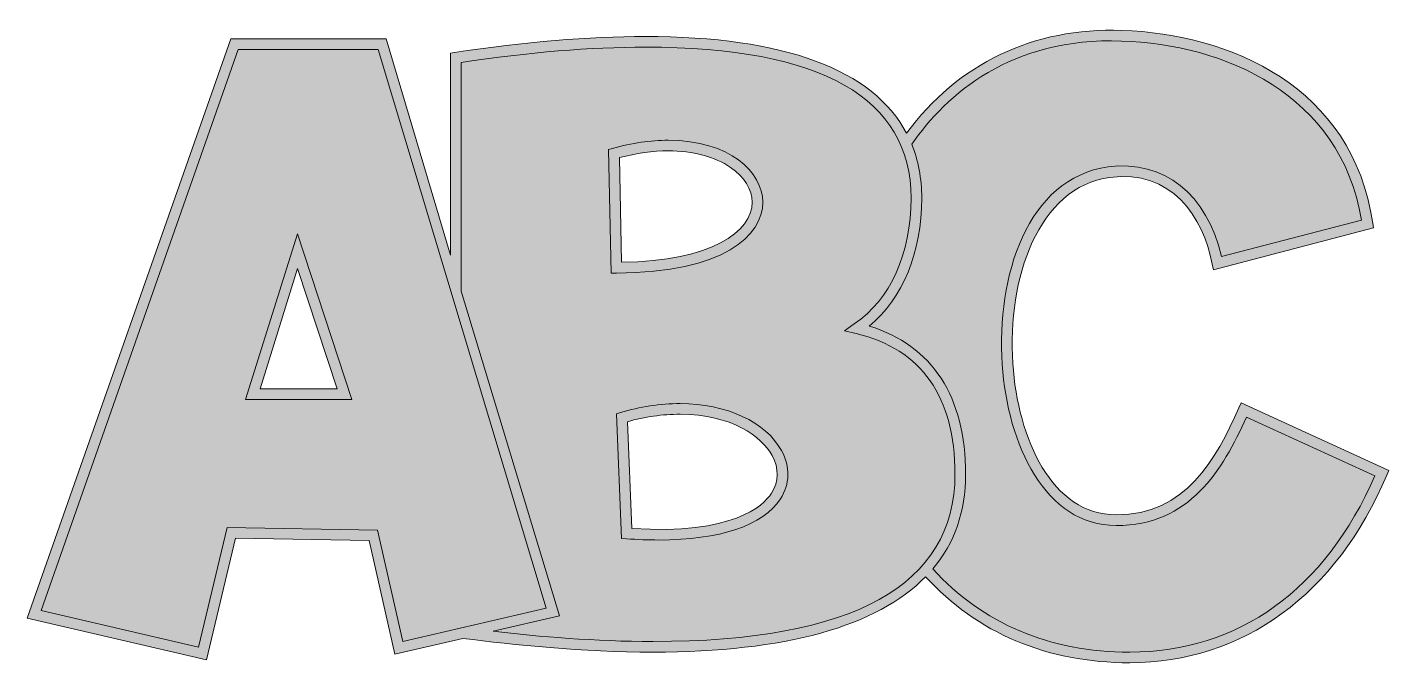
# Model space of a CAD drawing. Header units: inches. Extents: x 0.07 to 3.27, y -2.75 to -1.25.
import ezdxf

# ---------------------------------------------------------------- set-up
doc = ezdxf.new("R2010")
doc.units = ezdxf.units.IN
doc.header["$MEASUREMENT"] = 0
doc.layers.add('Design', color=7, linetype='Continuous', lineweight=0)

msp = doc.modelspace()

# ---------------------------------------------------------------- hatches: boundary and pattern name
at = {"layer": 'Design', "true_color": 0xf8e0c5, "transparency": 33554687}
h = msp.add_hatch(color=254, dxfattribs=at)
h.dxf.hatch_style = 2
edge = h.paths.add_edge_path()
edge.add_spline(control_points=[(2.9248, -2.1352), (2.9248, -2.1352), (2.9197, -2.1467), (2.9197, -2.1467), (2.8656, -2.2684), (2.7942, -2.3982), (2.631, -2.3982), (2.4799, -2.3982), (2.4, -2.2196), (2.3879, -2.0427), (2.3743, -1.8427), (2.4481, -1.6282), (2.6157, -1.6052), (2.7609, -1.5856), (2.8353, -1.6977), (2.8569, -1.809), (2.8569, -1.809), (2.8595, -1.8221), (2.8595, -1.8221), (2.8595, -1.8221), (3.2358, -1.724), (3.2358, -1.724), (3.2358, -1.724), (3.2342, -1.7129), (3.2342, -1.7129), (3.1872, -1.3918), (2.8987, -1.2682), (2.6445, -1.2596), (2.4364, -1.2522), (2.2578, -1.3381), (2.1383, -1.5014), (2.0596, -1.352), (1.8511, -1.274), (1.5235, -1.274), (1.3916, -1.274), (1.2408, -1.2866), (1.0752, -1.3116), (1.0752, -1.3116), (1.0659, -1.3132), (1.0659, -1.3132), (1.0659, -1.3132), (1.0659, -1.7875), (1.0659, -1.7875), (1.0659, -1.7875), (0.9145, -1.2793), (0.9145, -1.2793), (0.9145, -1.2793), (0.5493, -1.2793), (0.5493, -1.2793), (0.5493, -1.2793), (0.0709, -2.641), (0.0709, -2.641), (0.0709, -2.641), (0.4924, -2.7389), (0.4924, -2.7389), (0.4924, -2.7389), (0.5605, -2.4533), (0.5605, -2.4533), (0.5605, -2.4533), (0.8745, -2.4586), (0.8745, -2.4586), (0.8745, -2.4586), (0.9352, -2.7258), (0.9352, -2.7258), (0.9352, -2.7258), (1.0953, -2.6885), (1.0953, -2.6885), (1.2153, -2.7036), (1.374, -2.7208), (1.5423, -2.7208), (1.8532, -2.7208), (2.0691, -2.6603), (2.183, -2.5436), (2.3035, -2.6758), (2.469, -2.7458), (2.6629, -2.7458), (2.929, -2.7458), (3.1492, -2.5851), (3.2671, -2.3048), (3.2671, -2.3048), (3.2718, -2.2936), (3.2718, -2.2936), (3.2718, -2.2936), (2.9248, -2.1352), (2.9248, -2.1352)], knot_values=[0, 0, 0, 0, 1, 1, 1, 2, 2, 2, 3, 3, 3, 4, 4, 4, 5, 5, 5, 6, 6, 6, 7, 7, 7, 8, 8, 8, 9, 9, 9, 10, 10, 10, 11, 11, 11, 12, 12, 12, 13, 13, 13, 14, 14, 14, 15, 15, 15, 16, 16, 16, 17, 17, 17, 18, 18, 18, 19, 19, 19, 20, 20, 20, 21, 21, 21, 22, 22, 22, 23, 23, 23, 24, 24, 24, 25, 25, 25, 26, 26, 26, 27, 27, 27, 28, 28, 28, 28], degree=3, periodic=0)
edge = h.paths.add_edge_path()
edge.add_spline(control_points=[(1.8207, -2.3472), (1.8011, -2.3775), (1.7301, -2.4456), (1.4924, -2.4302), (1.4924, -2.4302), (1.482, -2.1792), (1.482, -2.1792), (1.5225, -2.1676), (1.5641, -2.1618), (1.6061, -2.1618), (1.7265, -2.1618), (1.7978, -2.2142), (1.8223, -2.259), (1.8386, -2.289), (1.838, -2.3203), (1.8207, -2.3472)], knot_values=[0, 0, 0, 0, 1, 1, 1, 2, 2, 2, 3, 3, 3, 4, 4, 4, 5, 5, 5, 5], degree=3, periodic=0)
edge = h.paths.add_edge_path()
edge.add_spline(control_points=[(1.4682, -1.8047), (1.4682, -1.8047), (1.4631, -1.5586), (1.4631, -1.5586), (1.5031, -1.5481), (1.5417, -1.5428), (1.5779, -1.5428), (1.6357, -1.5428), (1.6877, -1.5566), (1.7243, -1.5817), (1.7566, -1.6038), (1.7752, -1.6337), (1.7752, -1.6636), (1.7752, -1.7326), (1.6801, -1.8021), (1.4682, -1.8047)], knot_values=[0, 0, 0, 0, 1, 1, 1, 2, 2, 2, 3, 3, 3, 4, 4, 4, 5, 5, 5, 5], degree=3, periodic=0)
edge = h.paths.add_edge_path()
edge.add_spline(control_points=[(0.7998, -2.1018), (0.7998, -2.1018), (0.6183, -2.1018), (0.6183, -2.1018), (0.6183, -2.1018), (0.7067, -1.8194), (0.7067, -1.8194), (0.7067, -1.8194), (0.7998, -2.1018), (0.7998, -2.1018)], knot_values=[0, 0, 0, 0, 1, 1, 1, 2, 2, 2, 3, 3, 3, 3], degree=3, periodic=0)
at = {"layer": 'Design', "true_color": 0x333333, "transparency": 33554687}
h = msp.add_hatch(color=250, dxfattribs=at)
h.dxf.hatch_style = 2
edge = h.paths.add_edge_path()
edge.add_spline(control_points=[(2.6629, -2.7208), (2.4754, -2.7208), (2.3156, -2.6531), (2.1999, -2.5251), (2.2509, -2.4646), (2.277, -2.3905), (2.277, -2.3031), (2.277, -2.12), (2.1988, -2), (2.0504, -1.9545), (2.1292, -1.8896), (2.1738, -1.7818), (2.1738, -1.6541), (2.1738, -1.6076), (2.1659, -1.5652), (2.1504, -1.527), (2.2322, -1.41), (2.3834, -1.2753), (2.6437, -1.2846), (2.8848, -1.2927), (3.1579, -1.4078), (3.2077, -1.7055), (3.2077, -1.7055), (2.8787, -1.7913), (2.8787, -1.7913), (2.8455, -1.6453), (2.7421, -1.5629), (2.6124, -1.5804), (2.421, -1.6067), (2.349, -1.8394), (2.363, -2.0444), (2.3759, -2.2329), (2.4637, -2.4232), (2.631, -2.4232), (2.8039, -2.4232), (2.8806, -2.2938), (2.9374, -2.1684), (2.9374, -2.1684), (3.2393, -2.3063), (3.2393, -2.3063), (3.123, -2.5737), (2.9187, -2.7208), (2.6629, -2.7208)], knot_values=[0, 0, 0, 0, 1, 1, 1, 2, 2, 2, 3, 3, 3, 4, 4, 4, 5, 5, 5, 6, 6, 6, 7, 7, 7, 8, 8, 8, 9, 9, 9, 10, 10, 10, 11, 11, 11, 12, 12, 12, 13, 13, 13, 14, 14, 14, 14], degree=3, periodic=0)
edge = h.paths.add_edge_path()
edge.add_spline(control_points=[(1.5423, -2.6958), (1.4055, -2.6958), (1.2748, -2.6843), (1.1665, -2.6719), (1.1665, -2.6719), (1.3224, -2.6355), (1.3224, -2.6355), (1.3224, -2.6355), (1.0911, -1.8721), (1.0911, -1.8721), (1.0911, -1.8721), (1.0911, -1.3347), (1.0911, -1.3347), (1.2512, -1.311), (1.3957, -1.299), (1.5235, -1.299), (1.9384, -1.299), (2.1488, -1.4184), (2.1488, -1.6541), (2.1488, -1.7843), (2.1002, -1.892), (2.0154, -1.9495), (2.0154, -1.9495), (1.992, -1.9654), (1.992, -1.9654), (1.992, -1.9654), (2.0196, -1.972), (2.0196, -1.972), (2.1738, -2.0089), (2.252, -2.1203), (2.252, -2.3031), (2.252, -2.5637), (2.0132, -2.6958), (1.5423, -2.6958)], knot_values=[0, 0, 0, 0, 1, 1, 1, 2, 2, 2, 3, 3, 3, 4, 4, 4, 5, 5, 5, 6, 6, 6, 7, 7, 7, 8, 8, 8, 9, 9, 9, 10, 10, 10, 11, 11, 11, 11], degree=3, periodic=0)
edge = h.paths.add_edge_path()
edge.add_spline(control_points=[(0.8946, -2.434), (0.8946, -2.434), (0.5408, -2.428), (0.5408, -2.428), (0.5408, -2.428), (0.4739, -2.7089), (0.4739, -2.7089), (0.4739, -2.7089), (0.1038, -2.623), (0.1038, -2.623), (0.1038, -2.623), (0.567, -1.3043), (0.567, -1.3043), (0.567, -1.3043), (0.8959, -1.3043), (0.8959, -1.3043), (0.8959, -1.3043), (1.2908, -2.6172), (1.2908, -2.6172), (1.2908, -2.6172), (0.954, -2.6957), (0.954, -2.6957), (0.954, -2.6957), (0.8946, -2.434), (0.8946, -2.434)], knot_values=[0, 0, 0, 0, 1, 1, 1, 2, 2, 2, 3, 3, 3, 4, 4, 4, 5, 5, 5, 6, 6, 6, 7, 7, 7, 8, 8, 8, 8], degree=3, periodic=0)
edge = h.paths.add_edge_path()
edge.add_spline(control_points=[(2.9248, -2.1352), (2.9248, -2.1352), (2.9197, -2.1467), (2.9197, -2.1467), (2.8656, -2.2684), (2.7942, -2.3982), (2.631, -2.3982), (2.4799, -2.3982), (2.4, -2.2196), (2.3879, -2.0427), (2.3743, -1.8427), (2.4481, -1.6282), (2.6157, -1.6052), (2.7609, -1.5856), (2.8353, -1.6977), (2.8569, -1.809), (2.8569, -1.809), (2.8595, -1.8221), (2.8595, -1.8221), (2.8595, -1.8221), (3.2358, -1.724), (3.2358, -1.724), (3.2358, -1.724), (3.2342, -1.7129), (3.2342, -1.7129), (3.1872, -1.3918), (2.8987, -1.2682), (2.6445, -1.2596), (2.4364, -1.2522), (2.2578, -1.3381), (2.1383, -1.5014), (2.0596, -1.352), (1.8511, -1.274), (1.5235, -1.274), (1.3916, -1.274), (1.2408, -1.2866), (1.0752, -1.3116), (1.0752, -1.3116), (1.0659, -1.3132), (1.0659, -1.3132), (1.0659, -1.3132), (1.0659, -1.7875), (1.0659, -1.7875), (1.0659, -1.7875), (0.9145, -1.2793), (0.9145, -1.2793), (0.9145, -1.2793), (0.5493, -1.2793), (0.5493, -1.2793), (0.5493, -1.2793), (0.0709, -2.641), (0.0709, -2.641), (0.0709, -2.641), (0.4924, -2.7389), (0.4924, -2.7389), (0.4924, -2.7389), (0.5605, -2.4533), (0.5605, -2.4533), (0.5605, -2.4533), (0.8745, -2.4586), (0.8745, -2.4586), (0.8745, -2.4586), (0.9352, -2.7258), (0.9352, -2.7258), (0.9352, -2.7258), (1.0953, -2.6885), (1.0953, -2.6885), (1.2153, -2.7036), (1.374, -2.7208), (1.5423, -2.7208), (1.8532, -2.7208), (2.0691, -2.6603), (2.183, -2.5436), (2.3035, -2.6758), (2.469, -2.7458), (2.6629, -2.7458), (2.929, -2.7458), (3.1492, -2.5851), (3.2671, -2.3048), (3.2671, -2.3048), (3.2718, -2.2936), (3.2718, -2.2936), (3.2718, -2.2936), (2.9248, -2.1352), (2.9248, -2.1352)], knot_values=[0, 0, 0, 0, 1, 1, 1, 2, 2, 2, 3, 3, 3, 4, 4, 4, 5, 5, 5, 6, 6, 6, 7, 7, 7, 8, 8, 8, 9, 9, 9, 10, 10, 10, 11, 11, 11, 12, 12, 12, 13, 13, 13, 14, 14, 14, 15, 15, 15, 16, 16, 16, 17, 17, 17, 18, 18, 18, 19, 19, 19, 20, 20, 20, 21, 21, 21, 22, 22, 22, 23, 23, 23, 24, 24, 24, 25, 25, 25, 26, 26, 26, 27, 27, 27, 28, 28, 28, 28], degree=3, periodic=0)
edge = h.paths.add_edge_path()
edge.add_spline(control_points=[(1.8207, -2.3472), (1.8011, -2.3775), (1.7301, -2.4456), (1.4924, -2.4302), (1.4924, -2.4302), (1.482, -2.1792), (1.482, -2.1792), (1.5225, -2.1676), (1.5641, -2.1618), (1.6061, -2.1618), (1.7265, -2.1618), (1.7978, -2.2142), (1.8223, -2.259), (1.8386, -2.289), (1.838, -2.3203), (1.8207, -2.3472)], knot_values=[0, 0, 0, 0, 1, 1, 1, 2, 2, 2, 3, 3, 3, 4, 4, 4, 5, 5, 5, 5], degree=3, periodic=0)
edge = h.paths.add_edge_path()
edge.add_spline(control_points=[(1.6061, -2.1368), (1.5585, -2.1368), (1.5112, -2.1439), (1.4655, -2.158), (1.4655, -2.158), (1.4562, -2.1608), (1.4562, -2.1608), (1.4562, -2.1608), (1.4684, -2.4536), (1.4684, -2.4536), (1.4684, -2.4536), (1.4795, -2.4544), (1.4795, -2.4544), (1.5058, -2.4564), (1.5311, -2.4573), (1.5553, -2.4573), (1.6988, -2.4573), (1.8013, -2.4233), (1.8417, -2.3607), (1.8642, -2.3258), (1.8651, -2.2854), (1.8442, -2.2471), (1.8077, -2.1801), (1.7142, -2.1368), (1.6061, -2.1368)], knot_values=[0, 0, 0, 0, 1, 1, 1, 2, 2, 2, 3, 3, 3, 4, 4, 4, 5, 5, 5, 6, 6, 6, 7, 7, 7, 8, 8, 8, 8], degree=3, periodic=0)
edge = h.paths.add_edge_path()
edge.add_spline(control_points=[(1.4682, -1.8047), (1.4682, -1.8047), (1.4631, -1.5586), (1.4631, -1.5586), (1.5031, -1.5481), (1.5417, -1.5428), (1.5779, -1.5428), (1.6357, -1.5428), (1.6877, -1.5566), (1.7243, -1.5817), (1.7566, -1.6038), (1.7752, -1.6337), (1.7752, -1.6636), (1.7752, -1.7326), (1.6801, -1.8021), (1.4682, -1.8047)], knot_values=[0, 0, 0, 0, 1, 1, 1, 2, 2, 2, 3, 3, 3, 4, 4, 4, 5, 5, 5, 5], degree=3, periodic=0)
edge = h.paths.add_edge_path()
edge.add_spline(control_points=[(1.8002, -1.6636), (1.8002, -1.5929), (1.7223, -1.5178), (1.5779, -1.5178), (1.5366, -1.5178), (1.4925, -1.5243), (1.447, -1.537), (1.447, -1.537), (1.4377, -1.5396), (1.4377, -1.5396), (1.4377, -1.5396), (1.4438, -1.8298), (1.4438, -1.8298), (1.4438, -1.8298), (1.456, -1.8298), (1.456, -1.8298), (1.71, -1.8298), (1.8002, -1.7403), (1.8002, -1.6636)], knot_values=[0, 0, 0, 0, 1, 1, 1, 2, 2, 2, 3, 3, 3, 4, 4, 4, 5, 5, 5, 6, 6, 6, 6], degree=3, periodic=0)
edge = h.paths.add_edge_path()
edge.add_spline(control_points=[(0.7998, -2.1018), (0.7998, -2.1018), (0.6183, -2.1018), (0.6183, -2.1018), (0.6183, -2.1018), (0.7067, -1.8194), (0.7067, -1.8194), (0.7067, -1.8194), (0.7998, -2.1018), (0.7998, -2.1018)], knot_values=[0, 0, 0, 0, 1, 1, 1, 2, 2, 2, 3, 3, 3, 3], degree=3, periodic=0)
edge = h.paths.add_edge_path()
edge.add_spline(control_points=[(0.5843, -2.1268), (0.5843, -2.1268), (0.8343, -2.1268), (0.8343, -2.1268), (0.8343, -2.1268), (0.7061, -1.7377), (0.7061, -1.7377), (0.7061, -1.7377), (0.5843, -2.1268), (0.5843, -2.1268)], knot_values=[0, 0, 0, 0, 1, 1, 1, 2, 2, 2, 3, 3, 3, 3], degree=3, periodic=0)

# ---------------------------------------------------------------- linework, layer by layer
at = {"layer": 'Design'}
for points, knots in [([(2.9248, -2.1352), (2.9248, -2.1352), (2.9197, -2.1467), (2.9197, -2.1467), (2.8656, -2.2684), (2.7942, -2.3982), (2.631, -2.3982), (2.4799, -2.3982), (2.4, -2.2196), (2.3879, -2.0427), (2.3743, -1.8427), (2.4481, -1.6282), (2.6157, -1.6052), (2.7609, -1.5856), (2.8353, -1.6977), (2.8569, -1.809), (2.8569, -1.809), (2.8595, -1.8221), (2.8595, -1.8221), (2.8595, -1.8221), (3.2358, -1.724), (3.2358, -1.724), (3.2358, -1.724), (3.2342, -1.7129), (3.2342, -1.7129), (3.1872, -1.3918), (2.8987, -1.2682), (2.6445, -1.2596), (2.4364, -1.2522), (2.2578, -1.3381), (2.1383, -1.5014), (2.0596, -1.352), (1.8511, -1.274), (1.5235, -1.274), (1.3916, -1.274), (1.2408, -1.2866), (1.0752, -1.3116), (1.0752, -1.3116), (1.0659, -1.3132), (1.0659, -1.3132), (1.0659, -1.3132), (1.0659, -1.7875), (1.0659, -1.7875), (1.0659, -1.7875), (0.9145, -1.2793), (0.9145, -1.2793), (0.9145, -1.2793), (0.5493, -1.2793), (0.5493, -1.2793), (0.5493, -1.2793), (0.0709, -2.641), (0.0709, -2.641), (0.0709, -2.641), (0.4924, -2.7389), (0.4924, -2.7389), (0.4924, -2.7389), (0.5605, -2.4533), (0.5605, -2.4533), (0.5605, -2.4533), (0.8745, -2.4586), (0.8745, -2.4586), (0.8745, -2.4586), (0.9352, -2.7258), (0.9352, -2.7258), (0.9352, -2.7258), (1.0953, -2.6885), (1.0953, -2.6885), (1.2153, -2.7036), (1.374, -2.7208), (1.5423, -2.7208), (1.8532, -2.7208), (2.0691, -2.6603), (2.183, -2.5436), (2.3035, -2.6758), (2.469, -2.7458), (2.6629, -2.7458), (2.929, -2.7458), (3.1492, -2.5851), (3.2671, -2.3048), (3.2671, -2.3048), (3.2718, -2.2936), (3.2718, -2.2936), (3.2718, -2.2936), (2.9248, -2.1352), (2.9248, -2.1352)], [0, 0, 0, 0, 1, 1, 1, 2, 2, 2, 3, 3, 3, 4, 4, 4, 5, 5, 5, 6, 6, 6, 7, 7, 7, 8, 8, 8, 9, 9, 9, 10, 10, 10, 11, 11, 11, 12, 12, 12, 13, 13, 13, 14, 14, 14, 15, 15, 15, 16, 16, 16, 17, 17, 17, 18, 18, 18, 19, 19, 19, 20, 20, 20, 21, 21, 21, 22, 22, 22, 23, 23, 23, 24, 24, 24, 25, 25, 25, 26, 26, 26, 27, 27, 27, 28, 28, 28, 28]), ([(2.9248, -2.1352), (2.9248, -2.1352), (2.9197, -2.1467), (2.9197, -2.1467), (2.8656, -2.2684), (2.7942, -2.3982), (2.631, -2.3982), (2.4799, -2.3982), (2.4, -2.2196), (2.3879, -2.0427), (2.3743, -1.8427), (2.4481, -1.6282), (2.6157, -1.6052), (2.7609, -1.5856), (2.8353, -1.6977), (2.8569, -1.809), (2.8569, -1.809), (2.8595, -1.8221), (2.8595, -1.8221), (2.8595, -1.8221), (3.2358, -1.724), (3.2358, -1.724), (3.2358, -1.724), (3.2342, -1.7129), (3.2342, -1.7129), (3.1872, -1.3918), (2.8987, -1.2682), (2.6445, -1.2596), (2.4364, -1.2522), (2.2578, -1.3381), (2.1383, -1.5014), (2.0596, -1.352), (1.8511, -1.274), (1.5235, -1.274), (1.3916, -1.274), (1.2408, -1.2866), (1.0752, -1.3116), (1.0752, -1.3116), (1.0659, -1.3132), (1.0659, -1.3132), (1.0659, -1.3132), (1.0659, -1.7875), (1.0659, -1.7875), (1.0659, -1.7875), (0.9145, -1.2793), (0.9145, -1.2793), (0.9145, -1.2793), (0.5493, -1.2793), (0.5493, -1.2793), (0.5493, -1.2793), (0.0709, -2.641), (0.0709, -2.641), (0.0709, -2.641), (0.4924, -2.7389), (0.4924, -2.7389), (0.4924, -2.7389), (0.5605, -2.4533), (0.5605, -2.4533), (0.5605, -2.4533), (0.8745, -2.4586), (0.8745, -2.4586), (0.8745, -2.4586), (0.9352, -2.7258), (0.9352, -2.7258), (0.9352, -2.7258), (1.0953, -2.6885), (1.0953, -2.6885), (1.2153, -2.7036), (1.374, -2.7208), (1.5423, -2.7208), (1.8532, -2.7208), (2.0691, -2.6603), (2.183, -2.5436), (2.3035, -2.6758), (2.469, -2.7458), (2.6629, -2.7458), (2.929, -2.7458), (3.1492, -2.5851), (3.2671, -2.3048), (3.2671, -2.3048), (3.2718, -2.2936), (3.2718, -2.2936), (3.2718, -2.2936), (2.9248, -2.1352), (2.9248, -2.1352)], [0, 0, 0, 0, 1, 1, 1, 2, 2, 2, 3, 3, 3, 4, 4, 4, 5, 5, 5, 6, 6, 6, 7, 7, 7, 8, 8, 8, 9, 9, 9, 10, 10, 10, 11, 11, 11, 12, 12, 12, 13, 13, 13, 14, 14, 14, 15, 15, 15, 16, 16, 16, 17, 17, 17, 18, 18, 18, 19, 19, 19, 20, 20, 20, 21, 21, 21, 22, 22, 22, 23, 23, 23, 24, 24, 24, 25, 25, 25, 26, 26, 26, 27, 27, 27, 28, 28, 28, 28]), ([(2.6629, -2.7208), (2.4754, -2.7208), (2.3156, -2.6531), (2.1999, -2.5251), (2.2509, -2.4646), (2.277, -2.3905), (2.277, -2.3031), (2.277, -2.12), (2.1988, -2), (2.0504, -1.9545), (2.1292, -1.8896), (2.1738, -1.7818), (2.1738, -1.6541), (2.1738, -1.6076), (2.1659, -1.5652), (2.1504, -1.527), (2.2322, -1.41), (2.3834, -1.2753), (2.6437, -1.2846), (2.8848, -1.2927), (3.1579, -1.4078), (3.2077, -1.7055), (3.2077, -1.7055), (2.8787, -1.7913), (2.8787, -1.7913), (2.8455, -1.6453), (2.7421, -1.5629), (2.6124, -1.5804), (2.421, -1.6067), (2.349, -1.8394), (2.363, -2.0444), (2.3759, -2.2329), (2.4637, -2.4232), (2.631, -2.4232), (2.8039, -2.4232), (2.8806, -2.2938), (2.9374, -2.1684), (2.9374, -2.1684), (3.2393, -2.3063), (3.2393, -2.3063), (3.123, -2.5737), (2.9187, -2.7208), (2.6629, -2.7208)], [0, 0, 0, 0, 1, 1, 1, 2, 2, 2, 3, 3, 3, 4, 4, 4, 5, 5, 5, 6, 6, 6, 7, 7, 7, 8, 8, 8, 9, 9, 9, 10, 10, 10, 11, 11, 11, 12, 12, 12, 13, 13, 13, 14, 14, 14, 14]), ([(0.8946, -2.434), (0.8946, -2.434), (0.5408, -2.428), (0.5408, -2.428), (0.5408, -2.428), (0.4739, -2.7089), (0.4739, -2.7089), (0.4739, -2.7089), (0.1038, -2.623), (0.1038, -2.623), (0.1038, -2.623), (0.567, -1.3043), (0.567, -1.3043), (0.567, -1.3043), (0.8959, -1.3043), (0.8959, -1.3043), (0.8959, -1.3043), (1.2908, -2.6172), (1.2908, -2.6172), (1.2908, -2.6172), (0.954, -2.6957), (0.954, -2.6957), (0.954, -2.6957), (0.8946, -2.434), (0.8946, -2.434)], [0, 0, 0, 0, 1, 1, 1, 2, 2, 2, 3, 3, 3, 4, 4, 4, 5, 5, 5, 6, 6, 6, 7, 7, 7, 8, 8, 8, 8]), ([(1.5423, -2.6958), (1.4055, -2.6958), (1.2748, -2.6843), (1.1665, -2.6719), (1.1665, -2.6719), (1.3224, -2.6355), (1.3224, -2.6355), (1.3224, -2.6355), (1.0911, -1.8721), (1.0911, -1.8721), (1.0911, -1.8721), (1.0911, -1.3347), (1.0911, -1.3347), (1.2512, -1.311), (1.3957, -1.299), (1.5235, -1.299), (1.9384, -1.299), (2.1488, -1.4184), (2.1488, -1.6541), (2.1488, -1.7843), (2.1002, -1.892), (2.0154, -1.9495), (2.0154, -1.9495), (1.992, -1.9654), (1.992, -1.9654), (1.992, -1.9654), (2.0196, -1.972), (2.0196, -1.972), (2.1738, -2.0089), (2.252, -2.1203), (2.252, -2.3031), (2.252, -2.5637), (2.0132, -2.6958), (1.5423, -2.6958)], [0, 0, 0, 0, 1, 1, 1, 2, 2, 2, 3, 3, 3, 4, 4, 4, 5, 5, 5, 6, 6, 6, 7, 7, 7, 8, 8, 8, 9, 9, 9, 10, 10, 10, 11, 11, 11, 11]), ([(1.8002, -1.6636), (1.8002, -1.5929), (1.7223, -1.5178), (1.5779, -1.5178), (1.5366, -1.5178), (1.4925, -1.5243), (1.447, -1.537), (1.447, -1.537), (1.4377, -1.5396), (1.4377, -1.5396), (1.4377, -1.5396), (1.4438, -1.8298), (1.4438, -1.8298), (1.4438, -1.8298), (1.456, -1.8298), (1.456, -1.8298), (1.71, -1.8298), (1.8002, -1.7403), (1.8002, -1.6636)], [0, 0, 0, 0, 1, 1, 1, 2, 2, 2, 3, 3, 3, 4, 4, 4, 5, 5, 5, 6, 6, 6, 6]), ([(1.4682, -1.8047), (1.4682, -1.8047), (1.4631, -1.5586), (1.4631, -1.5586), (1.5031, -1.5481), (1.5417, -1.5428), (1.5779, -1.5428), (1.6357, -1.5428), (1.6877, -1.5566), (1.7243, -1.5817), (1.7566, -1.6038), (1.7752, -1.6337), (1.7752, -1.6636), (1.7752, -1.7326), (1.6801, -1.8021), (1.4682, -1.8047)], [0, 0, 0, 0, 1, 1, 1, 2, 2, 2, 3, 3, 3, 4, 4, 4, 5, 5, 5, 5]), ([(1.4682, -1.8047), (1.4682, -1.8047), (1.4631, -1.5586), (1.4631, -1.5586), (1.5031, -1.5481), (1.5417, -1.5428), (1.5779, -1.5428), (1.6357, -1.5428), (1.6877, -1.5566), (1.7243, -1.5817), (1.7566, -1.6038), (1.7752, -1.6337), (1.7752, -1.6636), (1.7752, -1.7326), (1.6801, -1.8021), (1.4682, -1.8047)], [0, 0, 0, 0, 1, 1, 1, 2, 2, 2, 3, 3, 3, 4, 4, 4, 5, 5, 5, 5]), ([(0.5843, -2.1268), (0.5843, -2.1268), (0.8343, -2.1268), (0.8343, -2.1268), (0.8343, -2.1268), (0.7061, -1.7377), (0.7061, -1.7377), (0.7061, -1.7377), (0.5843, -2.1268), (0.5843, -2.1268)], [0, 0, 0, 0, 1, 1, 1, 2, 2, 2, 3, 3, 3, 3]), ([(0.7998, -2.1018), (0.7998, -2.1018), (0.6183, -2.1018), (0.6183, -2.1018), (0.6183, -2.1018), (0.7067, -1.8194), (0.7067, -1.8194), (0.7067, -1.8194), (0.7998, -2.1018), (0.7998, -2.1018)], [0, 0, 0, 0, 1, 1, 1, 2, 2, 2, 3, 3, 3, 3]), ([(0.7998, -2.1018), (0.7998, -2.1018), (0.6183, -2.1018), (0.6183, -2.1018), (0.6183, -2.1018), (0.7067, -1.8194), (0.7067, -1.8194), (0.7067, -1.8194), (0.7998, -2.1018), (0.7998, -2.1018)], [0, 0, 0, 0, 1, 1, 1, 2, 2, 2, 3, 3, 3, 3]), ([(1.6061, -2.1368), (1.5585, -2.1368), (1.5112, -2.1439), (1.4655, -2.158), (1.4655, -2.158), (1.4562, -2.1608), (1.4562, -2.1608), (1.4562, -2.1608), (1.4684, -2.4536), (1.4684, -2.4536), (1.4684, -2.4536), (1.4795, -2.4544), (1.4795, -2.4544), (1.5058, -2.4564), (1.5311, -2.4573), (1.5553, -2.4573), (1.6988, -2.4573), (1.8013, -2.4233), (1.8417, -2.3607), (1.8642, -2.3258), (1.8651, -2.2854), (1.8442, -2.2471), (1.8077, -2.1801), (1.7142, -2.1368), (1.6061, -2.1368)], [0, 0, 0, 0, 1, 1, 1, 2, 2, 2, 3, 3, 3, 4, 4, 4, 5, 5, 5, 6, 6, 6, 7, 7, 7, 8, 8, 8, 8]), ([(1.8207, -2.3472), (1.8011, -2.3775), (1.7301, -2.4456), (1.4924, -2.4302), (1.4924, -2.4302), (1.482, -2.1792), (1.482, -2.1792), (1.5225, -2.1676), (1.5641, -2.1618), (1.6061, -2.1618), (1.7265, -2.1618), (1.7978, -2.2142), (1.8223, -2.259), (1.8386, -2.289), (1.838, -2.3203), (1.8207, -2.3472)], [0, 0, 0, 0, 1, 1, 1, 2, 2, 2, 3, 3, 3, 4, 4, 4, 5, 5, 5, 5]), ([(1.8207, -2.3472), (1.8011, -2.3775), (1.7301, -2.4456), (1.4924, -2.4302), (1.4924, -2.4302), (1.482, -2.1792), (1.482, -2.1792), (1.5225, -2.1676), (1.5641, -2.1618), (1.6061, -2.1618), (1.7265, -2.1618), (1.7978, -2.2142), (1.8223, -2.259), (1.8386, -2.289), (1.838, -2.3203), (1.8207, -2.3472)], [0, 0, 0, 0, 1, 1, 1, 2, 2, 2, 3, 3, 3, 4, 4, 4, 5, 5, 5, 5])]:
    msp.add_open_spline(points, degree=3, knots=knots, dxfattribs=at)

doc.saveas('drawing.dxf')
